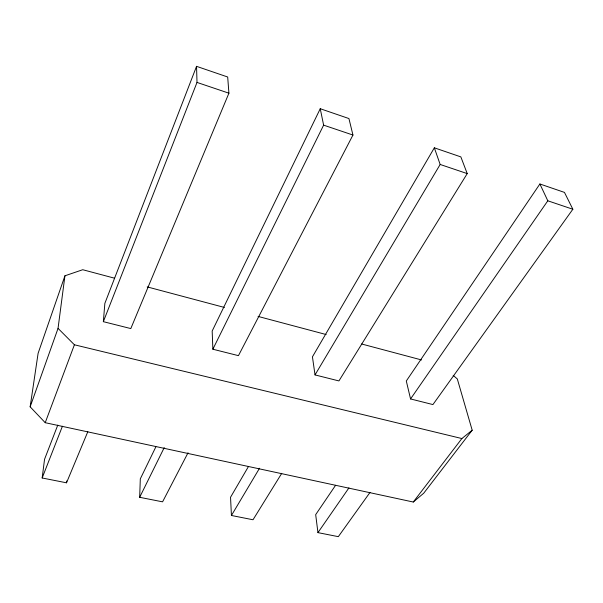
<?xml version="1.0" encoding="UTF-8"?>
<svg xmlns="http://www.w3.org/2000/svg" width="603" height="603" viewBox="0 0 603 603"><rect width="100%" height="100%" fill="white"/><g stroke="black" fill="none" stroke-linecap="round" stroke-linejoin="round"><path stroke-width="0.9" d="M188.038 452.778L162.576 501.839L139.67 497.302L140.311 478.842L155.86 446.861M103.354 321.67L104.854 303.384L196.548 66.338L227.693 77.003L228.914 93.186L130.806 328.575L103.354 321.67L197.008 82.423L196.548 66.338M57.76 425.13L44.547 459.29L42.165 477.983L66.518 482.807L66.714 480.945M453.192 375.383L457.315 378.955L472.187 430.21L423.728 493.201L413.274 502.028L45.225 422.695L30.15 406.821L58.046 328.371L64.936 275.797L82.739 269.722L114.532 278.194M30.15 406.821L38.11 353.29L64.936 275.797M45.225 422.695L74.403 344.78L58.046 328.371M42.165 477.983L62.418 426.238M66.518 482.807L87.812 431.725M320.246 108.721L212.173 331.017L212.867 349.22L238.449 355.657L352.951 135.042L348.933 118.55L320.246 108.721L323.623 125.145L212.867 349.22M139.67 497.302L164.22 447.63M248.489 466.473L230.542 497.256L231.431 515.482L253.011 519.763L281.737 473.347M434.333 147.81L312.437 356.833L315.022 374.915L338.924 380.93L467.227 173.604L460.85 156.893L434.333 147.81L440.167 164.468L315.022 374.915M231.431 515.482L259.531 468.23M335.585 485.287L315.686 514.638L317.947 532.63L338.321 536.662L370.008 492.417M539.889 183.983L406.301 380.998L410.553 398.945L432.931 404.575L572.85 209.241L564.468 192.402L539.889 183.983L547.81 200.791L572.85 209.241M317.947 532.63L348.949 487.872M410.553 398.945L547.81 200.791M413.274 502.028L461.875 438.547L472.187 430.21M74.403 344.78L461.875 438.547M147.23 286.9L224.437 307.455M258.046 316.409L326.17 334.544M361.589 343.981L421.542 359.946M197.008 82.423L228.914 93.186M323.623 125.145L352.951 135.042M440.167 164.468L467.227 173.604"/></g></svg>
